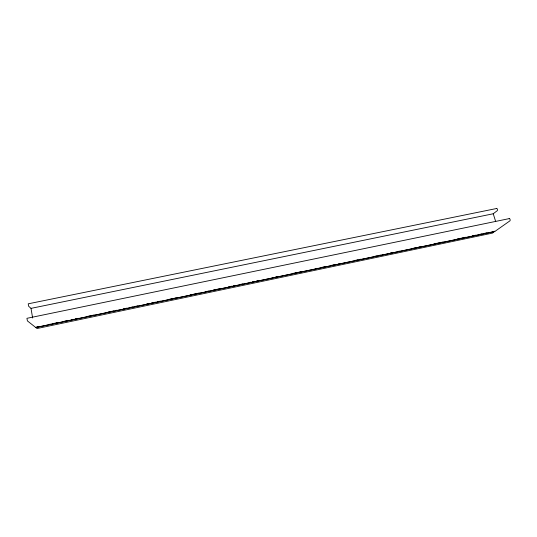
<?xml version="1.0" encoding="UTF-8"?>
<svg xmlns="http://www.w3.org/2000/svg" width="537" height="537" viewBox="0 0 537 537"><rect width="100%" height="100%" fill="white"/><g stroke="black" fill="none" stroke-linecap="round" stroke-linejoin="round"><path stroke-width="0.81" d="M509.177 218.653A1.188 0.577 78.2 0 1 510.043 219.405A1.188 0.577 78.2 0 1 509.888 220.875L494.96 231.387L35.717 327.469L37.04 328.516L492.57 233.071L494.772 231.212L493.127 231.554M509.318 218.593L26.924 318.32L27.414 320.911L35.717 327.469M496.691 208.484L28.233 303.814L28.629 306.218L31.012 308.366L32.623 317.998M31.012 308.366L493.234 213.766L497.242 210.699A1.155 0.55 78.8 0 0 497.376 209.255A1.155 0.55 78.8 0 0 496.557 208.544M36.55 327.053L39.839 326.368M48.867 324.476L50.512 324.133M52.156 323.791L57.902 322.589M64.474 321.213L67.756 320.529M71.864 319.669L73.502 319.32M75.146 318.978L78.429 318.293M87.464 316.4L90.746 315.716M92.391 315.373L94.035 315.031M107.991 312.111L109.635 311.769M111.28 311.42L113.743 310.91M115.388 310.561L117.026 310.218M123.597 308.849L126.88 308.157M130.988 307.298L132.632 306.956M134.27 306.614L137.559 305.929M146.588 304.036L149.877 303.351M151.515 303.009L155.623 302.15M157.267 301.801L160.55 301.116M169.585 299.23L172.867 298.538M174.512 298.196L176.149 297.854M190.111 294.934L191.756 294.591M193.394 294.249L199.146 293.041M205.718 291.672L209 290.98M213.108 290.121L214.746 289.779M216.391 289.436L219.673 288.752M228.708 286.859L231.991 286.174M233.635 285.832L235.28 285.489M239.381 284.63L242.67 283.939M249.235 282.569L250.88 282.22M252.524 281.878L254.988 281.361M256.626 281.019L258.27 280.676M272.232 277.757L273.87 277.414M275.515 277.072L278.797 276.38M292.759 273.461L296.867 272.601M298.512 272.259L301.794 271.574M315.756 268.654L317.394 268.312M321.502 267.453L324.784 266.761M331.356 265.392L334.638 264.701M338.746 263.842L340.391 263.499M354.346 260.579L357.635 259.895M359.273 259.552L360.918 259.203M374.88 256.283L376.518 255.941M378.162 255.599L380.626 255.082M382.27 254.739L383.915 254.397M390.48 253.021L393.769 252.336M397.87 251.477L399.515 251.135M413.477 248.215L416.759 247.523M418.404 247.181L420.041 246.839M434.003 243.919L439.749 242.717M441.394 242.375L443.038 242.033M456.994 239.113L458.638 238.764M460.283 238.421L466.029 237.22M472.6 235.844L475.883 235.159M479.991 234.3L481.635 233.957M483.273 233.615L486.562 232.924M35.838 327.563L494.738 231.541M493.234 213.766L495.698 221.566"/></g></svg>
